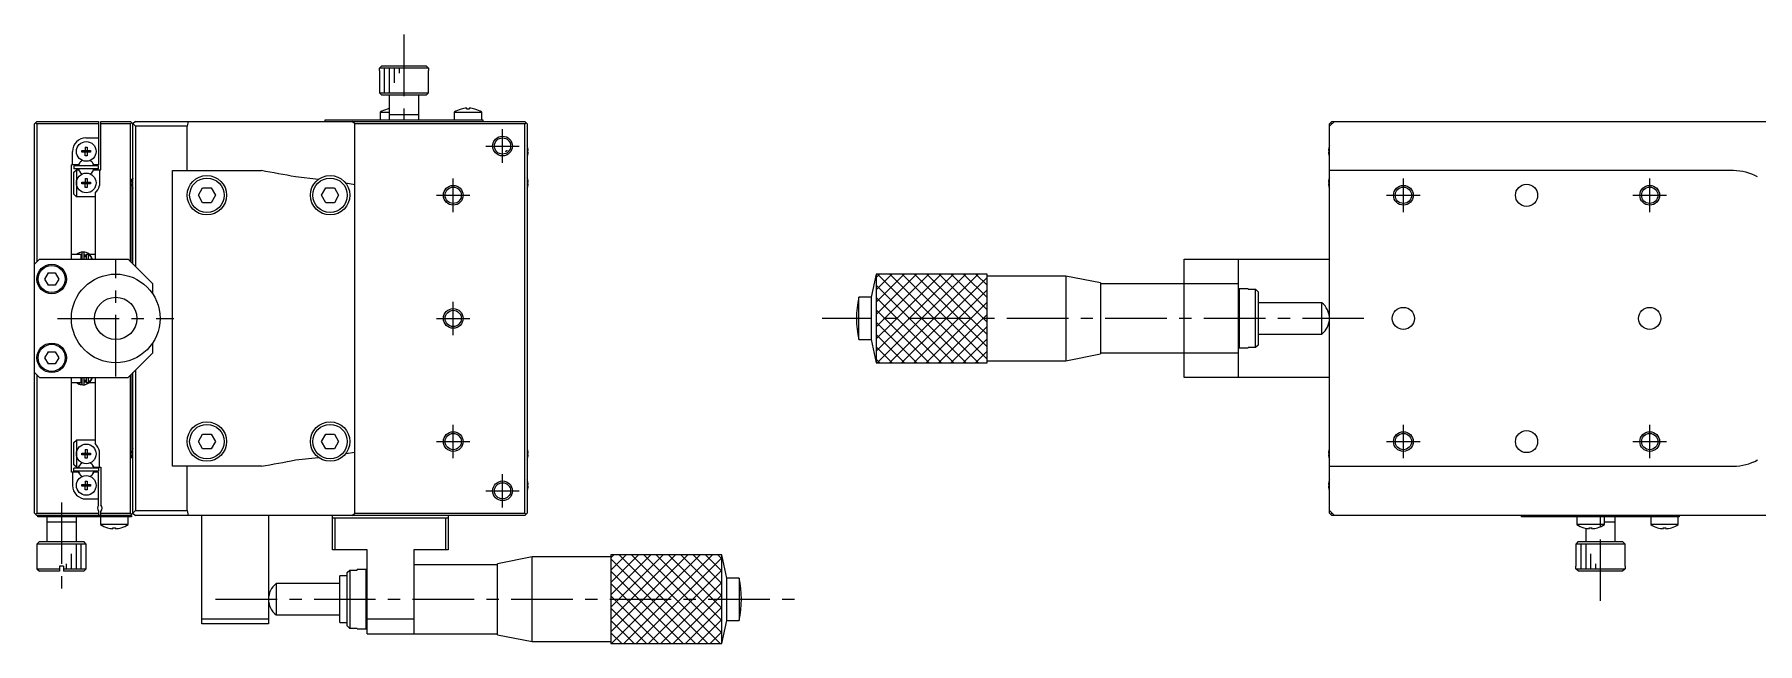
# Model space of a CAD drawing. Extents: x -465 to 395, y -48 to 622.
# Drawn here: x -154.3 to 195.4, y 263.3 to 386.9 of the extents above; entities that cross this region are included whole.
import ezdxf

# ---------------------------------------------------------------- set-up
doc = ezdxf.new("R2010")
doc.units = 0
doc.header["$LTSCALE"] = 10
doc.linetypes.add('CENTER', pattern=[2, 1.25, -0.25, 0.25, -0.25])
doc.layers.get('0').update_dxf_attribs({"linetype": 'CONTINUOUS'})
doc.layers.add('CENTER', color=1, linetype='CENTER')

msp = doc.modelspace()

# ---------------------------------------------------------------- linework, layer by layer
at = {"color": 7, "linetype": 'CONTINUOUS'}
for p, q in [((-84.326414, 379.580489), (-84.310388, 379.580489)), ((-84.326414, 379.580489), (-84.326414, 375.080489)), ((-84.310388, 380.080489), (-83.808601, 380.580489)), ((-84.310388, 379.580489), (-84.310388, 380.080489)), ((-74.34244, 380.080489), (-84.310388, 380.080489)), ((-83.808601, 380.580489), (-74.844227, 380.580489)), ((-74.844227, 380.580489), (-74.34244, 380.080489)), ((-74.34244, 380.080489), (-74.34244, 379.580489)), ((-74.34244, 379.580489), (-74.326414, 379.580489)), ((-74.326414, 375.080489), (-74.326414, 379.580489)), ((-84.326414, 375.080489), (-74.326414, 375.080489)), ((-84.326414, 375.080489), (-83.826414, 374.580489)), ((-74.826414, 374.580489), (-83.826414, 374.580489)), ((-82.326414, 374.580489), (-82.326414, 369.580489)), ((-76.326414, 369.580489), (-76.326414, 374.580489)), ((-74.826414, 374.580489), (-74.326414, 375.080489)), ((-84.126414, 371.122952), (-82.326414, 371.122952)), ((-84.126414, 371.122952), (-84.126414, 369.580489)), ((-82.725553, 371.773693), (-82.728562, 371.779862)), ((-69.126414, 371.122952), (-63.526414, 371.122952)), ((-69.126414, 371.122952), (-69.126414, 369.580489)), ((-67.725553, 371.773693), (-67.728562, 371.779862)), ((-66.586414, 371.773693), (-66.586414, 371.966951)), ((-66.066414, 371.773693), (-66.586414, 371.773693)), ((-66.066414, 371.966951), (-66.066414, 371.773693)), ((-64.924266, 371.779862), (-64.927275, 371.773693)), ((-63.526414, 369.580489), (-63.526414, 371.122952)), ((-154.326414, 368.780489), (-153.826414, 369.280489)), ((-154.326414, 289.780489), (-154.326414, 368.780489)), ((-153.826414, 368.780489), (-154.076414, 369.030489)), ((-153.826414, 369.280489), (-141.326414, 369.280489)), ((-153.826414, 368.780489), (-153.826414, 340.780489)), ((-141.326414, 368.780489), (-153.826414, 368.780489)), ((-141.326414, 369.280489), (-141.326414, 360.480489)), ((-140.826414, 369.280489), (-134.826414, 369.280489)), ((-140.826414, 359.480489), (-140.826414, 369.280489)), ((-134.826414, 368.780489), (-140.826414, 368.780489)), ((-134.826414, 369.280489), (-133.826414, 368.280489)), ((-134.576414, 369.030489), (-134.826414, 368.780489)), ((-134.826414, 340.780489), (-134.826414, 368.780489)), ((-133.826414, 369.280489), (-134.326414, 368.780489)), ((-134.326414, 340.280489), (-134.326414, 368.780489)), ((-133.826414, 369.280489), (-54.826414, 369.280489)), ((-133.826414, 368.280489), (-133.826414, 339.780489)), ((-123.326414, 368.280489), (-133.826414, 368.280489)), ((-123.150087, 369.280489), (-123.326414, 368.280489)), ((-123.326414, 359.280489), (-123.326414, 368.280489)), ((-95.326414, 369.280489), (-95.326414, 369.580489)), ((-95.326414, 369.580489), (-63.326414, 369.580489)), ((-89.326414, 368.780489), (-89.826414, 369.280489)), ((-54.826414, 368.780489), (-89.326414, 368.780489)), ((-89.326414, 289.780489), (-89.326414, 368.780489)), ((-76.326414, 370.580489), (-82.326414, 370.580489)), ((-63.326414, 369.580489), (-63.326414, 369.280489)), ((-54.326414, 368.780489), (-54.826414, 369.280489)), ((-54.576414, 369.030489), (-54.826414, 368.780489)), ((-54.826414, 289.780489), (-54.826414, 368.780489)), ((-54.326414, 368.780489), (-54.326414, 289.780489)), ((109.52137, 369.280489), (108.52137, 368.280489)), ((109.02137, 369.280489), (108.52137, 368.780489)), ((108.52137, 289.780489), (108.52137, 368.780489)), ((109.02137, 368.780489), (108.77137, 369.030489)), ((109.02137, 369.280489), (207.52137, 369.280489)), ((-144.006414, 364.06685), (-143.646414, 364.06685)), ((-144.006414, 364.06685), (-144.006414, 363.360489)), ((-143.876414, 365.930489), (-141.326414, 365.930489)), ((-143.646414, 364.06685), (-143.646414, 363.360489)), ((-54.256892, 364.06685), (-54.25227, 364.069105)), ((108.447225, 364.069105), (108.451848, 364.06685)), ((-146.826414, 341.280489), (-146.826414, 360.480489)), ((-145.370826, 360.480489), (-146.826414, 360.480489)), ((-146.626414, 360.480489), (-146.626414, 363.180489)), ((-146.326414, 360.280489), (-146.326414, 359.680489)), ((-141.326414, 360.280489), (-146.326414, 360.280489)), ((-145.201229, 360.774239), (-145.370826, 360.480489)), ((-144.712776, 363.000489), (-144.712776, 363.360489)), ((-144.712776, 363.360489), (-144.006414, 363.360489)), ((-144.006414, 363.000489), (-144.712776, 363.000489)), ((-143.996042, 363.350117), (-144.006414, 363.360489)), ((-143.996042, 363.010861), (-144.006414, 363.000489)), ((-144.006414, 362.294127), (-144.006414, 363.000489)), ((-143.646414, 362.294127), (-144.006414, 362.294127)), ((-143.996042, 363.350117), (-143.656786, 363.350117)), ((-143.996042, 363.010861), (-143.996042, 363.350117)), ((-143.656786, 363.010861), (-143.996042, 363.010861)), ((-143.656786, 363.350117), (-143.646414, 363.360489)), ((-143.656786, 363.350117), (-143.656786, 363.010861)), ((-143.656786, 363.010861), (-143.646414, 363.000489)), ((-143.646414, 363.360489), (-142.940053, 363.360489)), ((-143.646414, 363.000489), (-143.646414, 362.294127)), ((-142.940053, 363.000489), (-143.646414, 363.000489)), ((-142.940053, 363.360489), (-142.940053, 363.000489)), ((-142.282002, 360.480489), (-142.451599, 360.774239)), ((-141.326414, 360.480489), (-142.282002, 360.480489)), ((-141.326414, 359.680489), (-141.326414, 360.280489)), ((-58.695159, 363.141773), (-58.726414, 363.126718)), ((-58.664417, 363.158082), (-58.695159, 363.141773)), ((-58.634387, 363.175716), (-58.664417, 363.158082)), ((-58.605267, 363.194745), (-58.634387, 363.175716)), ((-58.577258, 363.215241), (-58.605267, 363.194745)), ((-58.550559, 363.237275), (-58.577258, 363.215241)), ((-58.537435, 363.249218), (-58.550559, 363.237275)), ((-58.524723, 363.261655), (-58.537435, 363.249218)), ((-58.512493, 363.274572), (-58.524723, 363.261655)), ((-58.500819, 363.287957), (-58.512493, 363.274572)), ((-58.489774, 363.301795), (-58.500819, 363.287957)), ((-58.479431, 363.316073), (-58.489774, 363.301795)), ((-58.469862, 363.330776), (-58.479431, 363.316073)), ((-58.462723, 363.343008), (-58.469862, 363.330776)), ((-58.456151, 363.355545), (-58.462723, 363.343008)), ((-58.45019, 363.368342), (-58.456151, 363.355545)), ((-58.444881, 363.381351), (-58.45019, 363.368342)), ((-58.440269, 363.394526), (-58.444881, 363.381351)), ((-58.436397, 363.407821), (-58.440269, 363.394526)), ((-58.433685, 363.419326), (-58.436397, 363.407821)), ((-58.431536, 363.430917), (-58.433685, 363.419326)), ((-58.42995, 363.442553), (-58.431536, 363.430917)), ((-58.428926, 363.454193), (-58.42995, 363.442553)), ((-58.428533, 363.461492), (-58.428926, 363.454193)), ((-54.256892, 363.000489), (-54.256892, 363.360489)), ((-54.256892, 363.360489), (-54.136555, 363.360489)), ((-54.136555, 363.000489), (-54.256892, 363.000489)), ((-54.25227, 362.291873), (-54.256892, 362.294127)), ((108.331511, 363.360489), (108.451848, 363.360489)), ((108.451848, 363.000489), (108.331511, 363.000489)), ((108.451848, 362.294127), (108.447225, 362.291873)), ((108.451848, 363.360489), (108.451848, 363.000489)), ((-141.326414, 359.680489), (-146.326414, 359.680489)), ((-146.326414, 358.980489), (-145.826414, 359.480489)), ((-146.326414, 354.480489), (-146.326414, 358.980489)), ((-145.826414, 359.480489), (-145.370826, 359.480489)), ((-145.826414, 359.480489), (-145.826414, 353.980489)), ((-145.370826, 359.480489), (-145.201229, 359.186739)), ((-144.712776, 356.600489), (-144.712776, 356.960489)), ((-144.712776, 356.960489), (-144.006414, 356.960489)), ((-144.006414, 357.66685), (-143.646414, 357.66685)), ((-144.006414, 357.66685), (-144.006414, 356.960489)), ((-143.996042, 356.950117), (-144.006414, 356.960489)), ((-143.996042, 356.950117), (-143.656786, 356.950117)), ((-143.996042, 356.610861), (-143.996042, 356.950117)), ((-143.656786, 356.950117), (-143.646414, 356.960489)), ((-143.656786, 356.950117), (-143.656786, 356.610861)), ((-143.646414, 357.66685), (-143.646414, 356.960489)), ((-143.646414, 356.960489), (-142.940053, 356.960489)), ((-142.940053, 356.960489), (-142.940053, 356.600489)), ((-142.451599, 359.186739), (-142.282002, 359.480489)), ((-142.282002, 359.480489), (-140.826414, 359.480489)), ((-141.126414, 359.480489), (-141.126414, 356.258474)), ((-134.676414, 357.430489), (-134.326414, 357.780489)), ((-134.676414, 340.630489), (-134.676414, 357.430489)), ((-134.516273, 356.960489), (-134.395936, 356.960489)), ((-134.400558, 357.669105), (-134.395936, 357.66685)), ((-134.395936, 356.960489), (-134.395936, 356.600489)), ((-126.326414, 299.280489), (-126.326414, 359.280489)), ((-126.326414, 359.280489), (-108.269656, 359.280489)), ((-96.703582, 357.497486), (-101.325063, 358.006512)), ((-54.256892, 357.66685), (-54.25227, 357.669105)), ((-54.256892, 356.600489), (-54.256892, 356.960489)), ((-54.256892, 356.960489), (-54.136555, 356.960489)), ((108.331511, 356.960489), (108.451848, 356.960489)), ((108.447225, 357.669105), (108.451848, 357.66685)), ((108.451848, 356.960489), (108.451848, 356.600489)), ((190.52137, 359.280489), (108.52137, 359.280489)), ((-145.826414, 353.980489), (-146.326414, 354.480489)), ((-142.026414, 353.980489), (-145.826414, 353.980489)), ((-144.006414, 356.600489), (-144.712776, 356.600489)), ((-143.996042, 356.610861), (-144.006414, 356.600489)), ((-144.006414, 355.894127), (-144.006414, 356.600489)), ((-143.646414, 355.894127), (-144.006414, 355.894127)), ((-143.656786, 356.610861), (-143.996042, 356.610861)), ((-143.656786, 356.610861), (-143.646414, 356.600489)), ((-143.646414, 356.600489), (-143.646414, 355.894127)), ((-142.940053, 356.600489), (-143.646414, 356.600489)), ((-142.026414, 354.701427), (-142.026414, 341.280489)), ((-134.395936, 356.600489), (-134.516273, 356.600489)), ((-134.395936, 355.894127), (-134.400558, 355.891873)), ((-121.058465, 354.280489), (-120.19244, 355.780489)), ((-120.19244, 352.780489), (-121.058465, 354.280489)), ((-120.19244, 355.780489), (-118.460389, 355.780489)), ((-118.460389, 355.780489), (-117.594363, 354.280489)), ((-117.594363, 354.280489), (-118.460389, 352.780489)), ((-96.058465, 354.280489), (-95.19244, 355.780489)), ((-95.19244, 352.780489), (-96.058465, 354.280489)), ((-95.19244, 355.780489), (-93.460389, 355.780489)), ((-93.460389, 355.780489), (-92.594363, 354.280489)), ((-92.594363, 354.280489), (-93.460389, 352.780489)), ((-89.326414, 356.421917), (-91.16039, 356.725134)), ((-54.136555, 356.600489), (-54.256892, 356.600489)), ((-54.25227, 355.891873), (-54.256892, 355.894127)), ((108.451848, 356.600489), (108.331511, 356.600489)), ((108.451848, 355.894127), (108.447225, 355.891873)), ((-118.460389, 352.780489), (-120.19244, 352.780489)), ((-93.460389, 352.780489), (-95.19244, 352.780489)), ((-153.326414, 341.280489), (-154.326414, 340.280489)), ((-153.326414, 341.280489), (-135.326414, 341.280489)), ((-144.826414, 342.280489), (-146.826414, 342.280489)), ((-145.243401, 342.605208), (-145.273657, 342.592252)), ((-145.185071, 342.628342), (-145.243658, 342.606225)), ((-145.243658, 342.606225), (-145.242226, 342.606521)), ((-145.240101, 342.606171), (-145.242226, 342.606521)), ((-145.242226, 342.606521), (-145.241908, 342.605746)), ((-144.826428, 342.270951), (-144.696938, 342.295736)), ((-144.826414, 341.280489), (-144.826414, 342.280489)), ((-144.69692, 341.780489), (-144.826414, 341.780489)), ((-144.826373, 342.171266), (-144.69692, 341.936566)), ((-144.69692, 342.536118), (-144.69692, 341.280489)), ((-144.24692, 341.280489), (-144.24692, 342.536118)), ((-143.826414, 341.780489), (-144.24692, 341.780489)), ((-144.026414, 342.246386), (-144.026414, 341.780489)), ((-143.826414, 342.280489), (-143.826414, 341.280489)), ((-143.326414, 342.280489), (-143.826414, 342.280489)), ((-143.326414, 341.280489), (-143.326414, 342.280489)), ((-143.326414, 342.226172), (-142.826414, 341.697004)), ((-142.026414, 342.280489), (-143.173874, 342.280489)), ((-142.826414, 341.697004), (-142.826414, 341.280489)), ((-130.326414, 336.280489), (-135.326414, 341.280489)), ((79.02137, 341.280489), (108.52137, 341.280489)), ((79.02137, 317.280489), (79.02137, 341.280489)), ((90.02137, 341.280489), (90.02137, 317.280489)), ((-151.548102, 338.530489), (-152.26979, 337.280489)), ((-152.26979, 337.280489), (-151.548102, 336.030489)), ((-151.548102, 338.530489), (-150.104726, 338.530489)), ((-150.104726, 336.030489), (-151.548102, 336.030489)), ((-150.104726, 338.530489), (-149.383038, 337.280489)), ((-149.383038, 337.280489), (-150.104726, 336.030489)), ((-130.326414, 334.255426), (-130.326414, 336.280489)), ((16.52137, 338.280489), (15.52137, 333.580489)), ((16.52137, 338.280489), (16.52137, 320.280489)), ((39.02137, 338.280489), (16.52137, 338.280489)), ((39.02137, 338.280489), (16.52137, 338.280489)), ((16.52137, 338.280489), (16.52137, 320.280489)), ((39.02137, 320.280489), (39.02137, 338.280489)), ((39.02137, 320.280489), (39.02137, 338.280489)), ((55.02137, 337.880489), (39.02137, 337.880489)), ((62.02137, 336.480489), (55.02137, 337.880489)), ((55.02137, 337.880489), (55.02137, 320.680489)), ((62.02137, 336.480489), (62.02137, 322.080489)), ((90.02137, 336.280489), (62.02137, 336.280489)), ((15.52137, 333.580489), (13.02137, 333.580489)), ((13.02137, 324.980489), (13.02137, 333.580489)), ((15.52137, 333.580489), (15.52137, 324.980489)), ((90.22137, 335.280489), (90.02137, 335.080489)), ((92.02137, 335.280489), (90.22137, 335.280489)), ((90.22137, 335.280489), (90.22137, 323.280489)), ((92.02137, 335.280489), (92.02137, 335.196569)), ((92.02137, 335.196569), (93.52137, 335.196569)), ((93.52137, 323.364409), (93.52137, 335.196569)), ((93.52137, 335.196569), (94.02137, 334.688816)), ((94.02137, 334.688816), (94.02137, 323.872162)), ((106.95419, 332.455489), (94.02137, 332.455489)), ((106.95419, 326.105489), (106.95419, 332.455489)), ((94.02137, 326.105489), (106.95419, 326.105489)), ((-151.548102, 322.530489), (-152.26979, 321.280489)), ((-151.548102, 322.530489), (-150.104726, 322.530489)), ((-150.104726, 322.530489), (-149.383038, 321.280489)), ((-135.326414, 317.280489), (-130.326414, 322.280489)), ((-130.326414, 322.280489), (-130.326414, 324.305552)), ((13.02137, 324.980489), (15.52137, 324.980489)), ((15.52137, 324.980489), (16.52137, 320.280489)), ((55.02137, 320.680489), (62.02137, 322.080489)), ((62.02137, 322.280489), (90.02137, 322.280489)), ((90.02137, 323.480489), (90.22137, 323.280489)), ((90.22137, 323.280489), (92.02137, 323.280489)), ((93.52137, 323.364409), (92.02137, 323.364409)), ((92.02137, 323.364409), (92.02137, 323.280489)), ((94.02137, 323.872162), (93.52137, 323.364409)), ((-154.326414, 318.280489), (-153.326414, 317.280489)), ((-152.26979, 321.280489), (-151.548102, 320.030489)), ((-150.104726, 320.030489), (-151.548102, 320.030489)), ((-149.383038, 321.280489), (-150.104726, 320.030489)), ((-134.326414, 289.780489), (-134.326414, 318.280489)), ((-133.826414, 318.780489), (-133.826414, 290.280489)), ((16.52137, 320.280489), (39.02137, 320.280489)), ((16.52137, 320.280489), (39.02137, 320.280489)), ((39.02137, 320.680489), (55.02137, 320.680489)), ((-153.826414, 317.780489), (-153.826414, 289.780489)), ((-153.326414, 317.280489), (-135.326414, 317.280489)), ((-146.826414, 298.080489), (-146.826414, 317.280489)), ((-146.826414, 316.280489), (-144.826414, 316.280489)), ((-145.780768, 316.28032), (-145.252414, 315.954621)), ((-145.294743, 315.972902), (-145.263263, 315.959201)), ((-145.263263, 315.959201), (-144.509789, 315.800269)), ((-145.261552, 315.95847), (-145.153183, 316.280516)), ((-145.255635, 315.958998), (-145.261552, 315.95847)), ((-145.256812, 315.963615), (-145.256792, 315.969214)), ((-145.256283, 315.959211), (-145.256812, 315.963615)), ((-145.256792, 315.969214), (-145.256224, 315.975975)), ((-145.255209, 315.956028), (-145.256283, 315.959211)), ((-145.256224, 315.975975), (-145.255111, 315.983856)), ((-145.253596, 315.954087), (-145.255209, 315.956028)), ((-145.255111, 315.983856), (-145.25346, 315.992809)), ((-145.251455, 315.953398), (-145.253596, 315.954087)), ((-145.25346, 315.992809), (-145.25128, 316.002782)), ((-145.252886, 315.953694), (-145.221299, 315.941357)), ((-145.25128, 316.002782), (-145.248586, 316.013712)), ((-145.248586, 316.013712), (-145.245393, 316.025535)), ((-145.245393, 316.025535), (-145.24172, 316.038179)), ((-145.24172, 316.038179), (-145.23759, 316.051567)), ((-145.23759, 316.051567), (-145.233028, 316.065618)), ((-145.233028, 316.065618), (-145.228061, 316.080248)), ((-145.228061, 316.080248), (-145.22272, 316.095368)), ((-145.22272, 316.095368), (-145.217036, 316.110886)), ((-145.221299, 315.941357), (-145.187367, 315.929972)), ((-145.217036, 316.110886), (-145.211044, 316.126709)), ((-145.211044, 316.126709), (-145.204781, 316.142741)), ((-145.204781, 316.142741), (-145.198283, 316.158885)), ((-145.198283, 316.158885), (-145.191591, 316.175043)), ((-145.191591, 316.175043), (-145.184745, 316.191118)), ((-145.187367, 315.929972), (-145.152919, 315.920297)), ((-145.184745, 316.191118), (-145.177786, 316.207013)), ((-145.177786, 316.207013), (-145.170757, 316.222632)), ((-145.170757, 316.222632), (-145.163699, 316.237879)), ((-145.163699, 316.237879), (-145.156656, 316.252664)), ((-145.156656, 316.252664), (-145.149669, 316.266896)), ((-145.152919, 315.920297), (-145.118039, 315.912356)), ((-145.149669, 316.266896), (-145.142783, 316.280489)), ((-145.118039, 315.912356), (-145.082815, 315.906169)), ((-145.082815, 315.906169), (-145.047332, 315.901749)), ((-145.047332, 315.901749), (-145.011677, 315.899108)), ((-145.011677, 315.899108), (-144.975937, 315.89825)), ((-144.975937, 315.89825), (-144.9402, 315.899179)), ((-144.9402, 315.899179), (-144.904553, 315.901891)), ((-144.904553, 315.901891), (-144.869083, 315.90638)), ((-144.869083, 315.90638), (-144.833876, 315.912635)), ((-144.833876, 315.912635), (-144.799019, 315.920641)), ((-144.826414, 316.280489), (-144.826414, 317.280489)), ((-144.826414, 316.780489), (-144.706148, 316.780489)), ((-144.706148, 316.623353), (-144.826407, 316.394636)), ((-144.799019, 315.920641), (-144.764597, 315.930379)), ((-144.764597, 315.930379), (-144.730694, 315.941825)), ((-144.730694, 315.941825), (-144.697393, 315.954951)), ((-144.706148, 317.280489), (-144.706148, 316.023802)), ((-144.697393, 315.954951), (-144.695561, 315.955729)), ((-144.256148, 316.023802), (-144.256148, 317.280489)), ((-144.256148, 316.780489), (-143.826414, 316.780489)), ((-143.826377, 316.393068), (-144.256097, 316.264197)), ((-144.026414, 316.780489), (-144.026414, 316.315942)), ((-143.826414, 317.280489), (-143.826414, 316.280489)), ((-143.826414, 316.280489), (-143.326414, 316.280489)), ((-143.326414, 316.280489), (-143.326414, 317.280489)), ((-142.826414, 316.863974), (-143.326414, 316.334806)), ((-143.18103, 316.280489), (-142.026414, 316.280489)), ((-142.826414, 317.280489), (-142.826414, 316.863974)), ((-142.026414, 317.280489), (-142.026414, 303.859551)), ((-134.826414, 289.780489), (-134.826414, 317.780489)), ((-134.676414, 301.130489), (-134.676414, 317.930489)), ((108.52137, 317.280489), (79.02137, 317.280489)), ((-146.326414, 304.080489), (-145.826414, 304.580489)), ((-142.026414, 304.580489), (-145.826414, 304.580489)), ((-145.826414, 304.580489), (-145.826414, 299.080489)), ((-121.058465, 304.280489), (-120.19244, 305.780489)), ((-120.19244, 302.780489), (-121.058465, 304.280489)), ((-120.19244, 305.780489), (-118.460389, 305.780489)), ((-118.460389, 305.780489), (-117.594363, 304.280489)), ((-117.594363, 304.280489), (-118.460389, 302.780489)), ((-96.058465, 304.280489), (-95.19244, 305.780489)), ((-95.19244, 302.780489), (-96.058465, 304.280489)), ((-95.19244, 305.780489), (-93.460389, 305.780489)), ((-93.460389, 305.780489), (-92.594363, 304.280489)), ((-92.594363, 304.280489), (-93.460389, 302.780489)), ((-146.326414, 299.580489), (-146.326414, 304.080489)), ((-144.712776, 301.600489), (-144.712776, 301.960489)), ((-144.712776, 301.960489), (-144.006414, 301.960489)), ((-144.006414, 301.600489), (-144.712776, 301.600489)), ((-144.006414, 302.66685), (-143.646414, 302.66685)), ((-144.006414, 302.66685), (-144.006414, 301.960489)), ((-143.996042, 301.950117), (-144.006414, 301.960489)), ((-143.996042, 301.610861), (-144.006414, 301.600489)), ((-144.006414, 300.894127), (-144.006414, 301.600489)), ((-143.646414, 300.894127), (-144.006414, 300.894127)), ((-143.996042, 301.950117), (-143.656786, 301.950117)), ((-143.996042, 301.610861), (-143.996042, 301.950117)), ((-143.656786, 301.610861), (-143.996042, 301.610861)), ((-143.656786, 301.950117), (-143.646414, 301.960489)), ((-143.656786, 301.950117), (-143.656786, 301.610861)), ((-143.656786, 301.610861), (-143.646414, 301.600489)), ((-143.646414, 302.66685), (-143.646414, 301.960489)), ((-143.646414, 301.960489), (-142.940053, 301.960489)), ((-143.646414, 301.600489), (-143.646414, 300.894127)), ((-142.940053, 301.600489), (-143.646414, 301.600489)), ((-142.940053, 301.960489), (-142.940053, 301.600489)), ((-141.126414, 299.080489), (-141.126414, 302.302504)), ((-134.326414, 300.780489), (-134.676414, 301.130489)), ((-134.516273, 301.960489), (-134.395936, 301.960489)), ((-134.395936, 301.600489), (-134.516273, 301.600489)), ((-134.400558, 302.669105), (-134.395936, 302.66685)), ((-134.395936, 300.894127), (-134.400558, 300.891873)), ((-134.395936, 301.960489), (-134.395936, 301.600489)), ((-118.460389, 302.780489), (-120.19244, 302.780489)), ((-101.325063, 300.554466), (-96.703582, 301.063491)), ((-93.460389, 302.780489), (-95.19244, 302.780489)), ((-91.16039, 301.835844), (-89.326414, 302.13906)), ((-54.256892, 302.66685), (-54.25227, 302.669105)), ((-54.256892, 301.600489), (-54.256892, 301.960489)), ((-54.256892, 301.960489), (-54.136555, 301.960489)), ((-54.136555, 301.600489), (-54.256892, 301.600489)), ((-54.25227, 300.891873), (-54.256892, 300.894127)), ((108.331511, 301.960489), (108.451848, 301.960489)), ((108.451848, 301.600489), (108.331511, 301.600489)), ((108.447225, 302.669105), (108.451848, 302.66685)), ((108.451848, 300.894127), (108.447225, 300.891873)), ((108.451848, 301.960489), (108.451848, 301.600489)), ((-145.370826, 298.080489), (-146.826414, 298.080489)), ((-146.626414, 298.080489), (-146.626414, 295.380489)), ((-145.826414, 299.080489), (-146.326414, 299.580489)), ((-146.326414, 298.280489), (-146.326414, 298.880489)), ((-141.326414, 298.880489), (-146.326414, 298.880489)), ((-141.326414, 298.280489), (-146.326414, 298.280489)), ((-145.826414, 299.080489), (-145.370826, 299.080489)), ((-145.370826, 299.080489), (-145.201229, 299.374239)), ((-145.201229, 297.786739), (-145.370826, 298.080489)), ((-142.451599, 299.374239), (-142.282002, 299.080489)), ((-142.282002, 298.080489), (-142.451599, 297.786739)), ((-142.282002, 299.080489), (-140.826414, 299.080489)), ((-141.326414, 298.080489), (-142.282002, 298.080489)), ((-141.326414, 298.880489), (-141.326414, 298.280489)), ((-141.326414, 291.380489), (-141.326414, 298.080489)), ((-140.826414, 299.080489), (-140.826414, 291.441927)), ((-108.269656, 299.280489), (-126.326414, 299.280489)), ((-123.326414, 290.280489), (-123.326414, 299.280489)), ((108.52137, 299.280489), (190.52137, 299.280489)), ((-144.712776, 295.200489), (-144.712776, 295.560489)), ((-144.712776, 295.560489), (-144.006414, 295.560489)), ((-144.006414, 295.200489), (-144.712776, 295.200489)), ((-144.006414, 296.26685), (-143.646414, 296.26685)), ((-144.006414, 296.26685), (-144.006414, 295.560489)), ((-143.996042, 295.550117), (-144.006414, 295.560489)), ((-143.996042, 295.210861), (-144.006414, 295.200489)), ((-144.006414, 294.494127), (-144.006414, 295.200489)), ((-143.646414, 294.494127), (-144.006414, 294.494127)), ((-143.996042, 295.550117), (-143.656786, 295.550117)), ((-143.996042, 295.210861), (-143.996042, 295.550117)), ((-143.656786, 295.210861), (-143.996042, 295.210861)), ((-143.656786, 295.550117), (-143.646414, 295.560489)), ((-143.656786, 295.550117), (-143.656786, 295.210861)), ((-143.656786, 295.210861), (-143.646414, 295.200489)), ((-143.646414, 296.26685), (-143.646414, 295.560489)), ((-143.646414, 295.560489), (-142.940053, 295.560489)), ((-143.646414, 295.200489), (-143.646414, 294.494127)), ((-142.940053, 295.200489), (-143.646414, 295.200489)), ((-142.940053, 295.560489), (-142.940053, 295.200489)), ((-54.256892, 296.26685), (-54.25227, 296.269105)), ((-54.256892, 295.200489), (-54.256892, 295.560489)), ((-54.256892, 295.560489), (-54.136555, 295.560489)), ((-54.136555, 295.200489), (-54.256892, 295.200489)), ((-54.25227, 294.491873), (-54.256892, 294.494127)), ((108.331511, 295.560489), (108.451848, 295.560489)), ((108.451848, 295.200489), (108.331511, 295.200489)), ((108.447225, 296.269105), (108.451848, 296.26685)), ((108.451848, 294.494127), (108.447225, 294.491873)), ((108.451848, 295.560489), (108.451848, 295.200489)), ((-143.876414, 292.630489), (-141.326414, 292.630489)), ((-133.826414, 290.280489), (-134.826414, 289.280489)), ((-133.826414, 290.280489), (-123.326414, 290.280489)), ((-123.326414, 290.280489), (-123.150087, 289.280489)), ((108.52137, 290.280489), (109.52137, 289.280489)), ((-153.826414, 289.280489), (-154.326414, 289.780489)), ((-154.076414, 289.530489), (-153.826414, 289.780489)), ((-153.826414, 289.780489), (-141.326414, 289.780489)), ((-134.626414, 289.280489), (-153.826414, 289.280489)), ((-153.626414, 288.980489), (-153.626414, 289.280489)), ((-134.626414, 288.980489), (-153.626414, 288.980489)), ((-151.826414, 288.980489), (-151.826414, 283.980489)), ((-151.826414, 287.980489), (-145.826414, 287.980489)), ((-145.826414, 283.980489), (-145.826414, 288.980489)), ((-141.326414, 290.180489), (-141.326414, 289.280489)), ((-140.926414, 288.980489), (-140.926414, 287.438026)), ((-135.326414, 287.438026), (-140.926414, 287.438026)), ((-140.826414, 289.280489), (-140.826414, 290.119051)), ((-140.826414, 289.780489), (-134.826414, 289.780489)), ((-139.528562, 286.781116), (-139.525553, 286.787284)), ((-138.386414, 286.787284), (-137.866414, 286.787284)), ((-138.386414, 286.594027), (-138.386414, 286.787284)), ((-137.866414, 286.787284), (-137.866414, 286.594027)), ((-136.727275, 286.787284), (-136.724266, 286.781116)), ((-135.326414, 287.438026), (-135.326414, 288.980489)), ((-134.826414, 289.780489), (-134.576414, 289.530489)), ((-134.626414, 289.280489), (-134.626414, 288.980489)), ((-134.326414, 289.780489), (-133.826414, 289.280489)), ((-54.826414, 289.280489), (-133.826414, 289.280489)), ((-120.326414, 267.280489), (-120.326414, 289.280489)), ((-106.826414, 289.280489), (-106.826414, 267.280489)), ((-93.826414, 282.280489), (-93.826414, 289.280489)), ((-93.826414, 288.780489), (-70.326414, 288.780489)), ((-93.326414, 288.780489), (-93.326414, 282.280489)), ((-89.826414, 289.280489), (-89.326414, 289.780489)), ((-89.326414, 289.780489), (-54.826414, 289.780489)), ((-70.826414, 282.280489), (-70.826414, 288.780489)), ((-70.326414, 289.280489), (-70.326414, 282.280489)), ((-54.576414, 289.530489), (-54.826414, 289.780489)), ((-54.826414, 289.280489), (-54.326414, 289.780489)), ((109.02137, 289.280489), (108.52137, 289.780489)), ((108.77137, 289.530489), (109.02137, 289.780489)), ((207.52137, 289.280489), (109.02137, 289.280489)), ((147.52137, 288.980489), (147.52137, 289.280489)), ((179.52137, 288.980489), (147.52137, 288.980489)), ((158.72137, 288.980489), (158.72137, 287.438026)), ((164.32137, 287.438026), (158.72137, 287.438026)), ((160.119222, 286.781116), (160.12223, 286.787284)), ((161.26137, 286.787284), (161.78137, 286.787284)), ((161.26137, 286.594027), (161.26137, 286.787284)), ((161.78137, 286.787284), (161.78137, 286.594027)), ((162.920509, 286.787284), (162.923517, 286.781116)), ((164.32137, 287.438026), (164.32137, 288.980489)), ((164.32137, 287.980489), (166.52137, 287.980489)), ((166.52137, 283.980489), (166.52137, 288.980489)), ((173.72137, 288.980489), (173.72137, 287.438026)), ((179.32137, 287.438026), (173.72137, 287.438026)), ((175.119222, 286.781116), (175.12223, 286.787284)), ((176.26137, 286.787284), (176.78137, 286.787284)), ((176.26137, 286.594027), (176.26137, 286.787284)), ((176.78137, 286.787284), (176.78137, 286.594027)), ((177.920509, 286.787284), (177.923517, 286.781116)), ((179.32137, 287.438026), (179.32137, 288.980489)), ((179.52137, 289.280489), (179.52137, 288.980489)), ((-153.326414, 283.980489), (-153.826414, 283.480489)), ((-153.826414, 283.480489), (-153.826414, 278.480489)), ((-143.826414, 283.480489), (-153.826414, 283.480489)), ((-153.326414, 283.980489), (-144.326414, 283.980489)), ((-143.826414, 283.480489), (-144.326414, 283.980489)), ((-143.826414, 278.480489), (-143.826414, 283.480489)), ((159.02137, 283.980489), (158.52137, 283.480489)), ((168.52137, 283.480489), (158.52137, 283.480489)), ((158.52137, 283.480489), (158.52137, 278.980489)), ((159.02137, 283.980489), (168.02137, 283.980489)), ((160.52137, 286.688414), (160.52137, 283.980489)), ((168.52137, 283.480489), (168.02137, 283.980489)), ((168.52137, 278.980489), (168.52137, 283.480489)), ((-86.826414, 282.280489), (-93.826414, 282.280489)), ((-86.826414, 265.280489), (-86.826414, 282.280489)), ((-70.326414, 282.280489), (-77.326414, 282.280489)), ((-77.326414, 282.280489), (-77.326414, 265.280489)), ((-53.326414, 280.880489), (-60.326414, 279.480489)), ((-53.326414, 263.680489), (-53.326414, 280.880489)), ((-37.326414, 280.880489), (-53.326414, 280.880489)), ((-14.826414, 281.280489), (-37.326414, 281.280489)), ((-37.326414, 281.280489), (-37.326414, 263.280489)), ((-14.826414, 281.280489), (-37.326414, 281.280489)), ((-37.326414, 281.280489), (-37.326414, 263.280489)), ((-14.826414, 263.280489), (-14.826414, 281.280489)), ((-13.826414, 276.580489), (-14.826414, 281.280489)), ((-14.826414, 263.280489), (-14.826414, 281.280489)), ((-153.826414, 278.480489), (-149.226414, 278.480489)), ((-153.826414, 278.480489), (-153.326414, 277.980489)), ((-149.226414, 277.980489), (-153.326414, 277.980489)), ((-148.426414, 278.980489), (-149.226414, 278.980489)), ((-149.226414, 278.980489), (-149.226414, 277.980489)), ((-148.426414, 278.980489), (-148.426414, 277.980489)), ((-148.426414, 278.480489), (-143.826414, 278.480489)), ((-144.326414, 277.980489), (-148.426414, 277.980489)), ((-144.326414, 277.980489), (-143.826414, 278.480489)), ((-90.826414, 277.030489), (-92.326414, 277.030489)), ((-92.326414, 267.530489), (-92.326414, 277.030489)), ((-90.826414, 277.688816), (-90.326414, 278.196569)), ((-90.826414, 266.872162), (-90.826414, 277.688816)), ((-90.326414, 278.196569), (-90.326414, 266.364409)), ((-90.326414, 278.196569), (-88.826414, 278.196569)), ((-87.026414, 278.280489), (-88.826414, 278.280489)), ((-88.826414, 278.196569), (-88.826414, 278.280489)), ((-87.026414, 266.280489), (-87.026414, 278.280489)), ((-86.826414, 278.080489), (-87.026414, 278.280489)), ((-60.326414, 279.280489), (-77.326414, 279.280489)), ((-60.326414, 265.080489), (-60.326414, 279.480489)), ((-13.826414, 267.980489), (-13.826414, 276.580489)), ((-11.326414, 276.580489), (-13.826414, 276.580489)), ((-11.326414, 276.580489), (-11.326414, 267.980489)), ((158.537395, 278.980489), (158.52137, 278.980489)), ((158.537395, 278.480489), (158.537395, 278.980489)), ((158.537395, 278.480489), (168.505344, 278.480489)), ((159.039183, 277.980489), (158.537395, 278.480489)), ((168.003557, 277.980489), (159.039183, 277.980489)), ((168.505344, 278.480489), (168.003557, 277.980489)), ((168.52137, 278.980489), (168.505344, 278.980489)), ((168.505344, 278.980489), (168.505344, 278.480489)), ((-105.259234, 275.455489), (-105.259234, 269.105489)), ((-92.326414, 275.455489), (-105.259234, 275.455489)), ((-120.326414, 268.280489), (-106.826414, 268.280489)), ((-106.826414, 267.280489), (-120.326414, 267.280489)), ((-105.259234, 269.105489), (-92.326414, 269.105489)), ((-92.326414, 267.530489), (-90.826414, 267.530489)), ((-90.326414, 266.364409), (-90.826414, 266.872162)), ((-88.826414, 266.364409), (-90.326414, 266.364409)), ((-88.826414, 266.280489), (-88.826414, 266.364409)), ((-88.826414, 266.280489), (-87.026414, 266.280489)), ((-87.026414, 266.280489), (-86.826414, 266.480489)), ((-86.826414, 268.280489), (-77.326414, 268.280489)), ((-14.826414, 263.280489), (-13.826414, 267.980489)), ((-13.826414, 267.980489), (-11.326414, 267.980489)), ((-86.826414, 265.280489), (-60.326414, 265.280489)), ((-60.326414, 265.080489), (-53.326414, 263.680489)), ((-53.326414, 263.680489), (-37.326414, 263.680489)), ((-37.326414, 263.280489), (-14.826414, 263.280489)), ((-37.326414, 263.280489), (-14.826414, 263.280489))]:
    msp.add_line(p, q, dxfattribs=at)
at = {"color": 3, "linetype": 'CONTINUOUS'}
for p, q in [((-83.326414, 380.080489), (-83.326414, 375.080489)), ((-82.326414, 380.080489), (-82.326414, 375.080489)), ((-81.326414, 380.080489), (-81.326414, 377.080489)), ((-80.326414, 380.080489), (-80.326414, 379.080489)), ((16.52137, 337.61225), (17.189608, 338.280489)), ((16.52137, 335.11225), (19.689608, 338.280489)), ((16.52137, 332.61225), (22.189608, 338.280489)), ((16.52137, 330.11225), (24.689608, 338.280489)), ((16.52137, 336.026772), (24.47863, 328.069511)), ((16.767653, 338.280489), (26.97863, 328.069511)), ((16.97863, 328.069511), (27.189608, 338.280489)), ((19.267653, 338.280489), (29.47863, 328.069511)), ((19.47863, 328.069511), (29.689608, 338.280489)), ((21.767653, 338.280489), (31.97863, 328.069511)), ((21.97863, 328.069511), (32.189608, 338.280489)), ((24.267653, 338.280489), (34.47863, 328.069511)), ((24.47863, 328.069511), (34.689608, 338.280489)), ((26.767653, 338.280489), (36.97863, 328.069511)), ((26.97863, 328.069511), (37.189608, 338.280489)), ((29.267653, 338.280489), (39.02137, 328.526772)), ((29.47863, 328.069511), (39.02137, 337.61225)), ((31.767653, 338.280489), (39.02137, 331.026772)), ((34.267653, 338.280489), (39.02137, 333.526772)), ((36.767653, 338.280489), (39.02137, 336.026772)), ((16.52137, 333.526772), (21.97863, 328.069511)), ((31.97863, 328.069511), (39.02137, 335.11225)), ((34.47863, 328.069511), (39.02137, 332.61225)), ((16.52137, 331.026772), (19.47863, 328.069511)), ((36.97863, 328.069511), (39.02137, 330.11225)), ((16.52137, 328.526772), (16.97863, 328.069511)), ((16.52137, 327.61225), (16.97863, 328.069511)), ((16.52137, 325.11225), (19.47863, 328.069511)), ((16.52137, 322.61225), (21.97863, 328.069511)), ((16.52137, 326.026772), (22.267653, 320.280489)), ((16.689608, 320.280489), (24.47863, 328.069511)), ((16.97863, 328.069511), (24.767653, 320.280489)), ((19.189608, 320.280489), (26.97863, 328.069511)), ((19.47863, 328.069511), (27.267653, 320.280489)), ((21.689608, 320.280489), (29.47863, 328.069511)), ((21.97863, 328.069511), (29.767653, 320.280489)), ((24.189608, 320.280489), (31.97863, 328.069511)), ((24.47863, 328.069511), (32.267653, 320.280489)), ((26.689608, 320.280489), (34.47863, 328.069511)), ((26.97863, 328.069511), (34.767653, 320.280489)), ((29.189608, 320.280489), (36.97863, 328.069511)), ((29.47863, 328.069511), (37.267653, 320.280489)), ((31.689608, 320.280489), (39.02137, 327.61225)), ((31.97863, 328.069511), (39.02137, 321.026772)), ((34.47863, 328.069511), (39.02137, 323.526772)), ((36.97863, 328.069511), (39.02137, 326.026772)), ((16.52137, 323.526772), (19.767653, 320.280489)), ((34.189608, 320.280489), (39.02137, 325.11225)), ((36.689608, 320.280489), (39.02137, 322.61225)), ((16.52137, 321.026772), (17.267653, 320.280489)), ((-145.826414, 278.480489), (-145.826414, 283.480489)), ((-144.826414, 278.480489), (-144.826414, 283.480489)), ((159.52137, 283.480489), (159.52137, 278.480489)), ((160.52137, 283.480489), (160.52137, 278.480489)), ((-146.826414, 278.480489), (-146.826414, 281.480489)), ((-37.326414, 280.666683), (-36.712608, 281.280489)), ((-37.326414, 278.166683), (-34.212608, 281.280489)), ((-37.326414, 275.666683), (-31.712608, 281.280489)), ((-37.326414, 273.166683), (-29.212608, 281.280489)), ((-37.326414, 270.666683), (-26.712608, 281.280489)), ((-37.326414, 268.166683), (-24.212608, 281.280489)), ((-37.326414, 265.666683), (-21.712608, 281.280489)), ((-37.326414, 280.472339), (-20.134564, 263.280489)), ((-37.212608, 263.280489), (-19.212608, 281.280489)), ((-35.634564, 281.280489), (-17.634564, 263.280489)), ((-34.712608, 263.280489), (-16.712608, 281.280489)), ((-33.134564, 281.280489), (-15.134564, 263.280489)), ((-32.212608, 263.280489), (-14.826414, 280.666683)), ((-30.634564, 281.280489), (-14.826414, 265.472339)), ((-28.134564, 281.280489), (-14.826414, 267.972339)), ((-25.634564, 281.280489), (-14.826414, 270.472339)), ((-23.134564, 281.280489), (-14.826414, 272.972339)), ((-20.634564, 281.280489), (-14.826414, 275.472339)), ((-18.134564, 281.280489), (-14.826414, 277.972339)), ((-15.634564, 281.280489), (-14.826414, 280.472339)), ((161.52137, 281.480489), (161.52137, 278.480489)), ((-147.826414, 278.480489), (-147.826414, 279.480489)), ((-37.326414, 277.972339), (-22.634564, 263.280489)), ((-29.712608, 263.280489), (-14.826414, 278.166683)), ((162.52137, 279.480489), (162.52137, 278.480489)), ((-37.326414, 275.472339), (-25.134564, 263.280489)), ((-37.326414, 272.972339), (-27.634564, 263.280489)), ((-27.212608, 263.280489), (-14.826414, 275.666683)), ((-24.712608, 263.280489), (-14.826414, 273.166683)), ((-37.326414, 270.472339), (-30.134564, 263.280489)), ((-22.212608, 263.280489), (-14.826414, 270.666683)), ((-37.326414, 267.972339), (-32.634564, 263.280489)), ((-19.712608, 263.280489), (-14.826414, 268.166683)), ((-37.326414, 265.472339), (-35.134564, 263.280489)), ((-17.212608, 263.280489), (-14.826414, 265.666683))]:
    msp.add_line(p, q, dxfattribs=at)
at = {"color": 7, "linetype": 'CONTINUOUS'}
for centre, radius in [((-143.826414, 363.180489), 2), ((-59.326414, 364.280489), 1.65), ((-143.826414, 356.780489), 2), ((-119.324308, 354.280461), 3.999972), ((-119.326414, 354.280489), 3.5), ((-94.326414, 354.280489), 4), ((-94.326414, 354.280489), 3.5), ((-69.326414, 354.280489), 1.65), ((123.52137, 354.280489), 1.65), ((148.52137, 354.280489), 2.25), ((173.52137, 354.280489), 1.65), ((-150.826414, 337.280489), 3), ((-150.826414, 337.280489), 2.75), ((-137.826414, 329.280489), 9), ((-137.826414, 329.280489), 4.3), ((-69.326414, 329.280489), 1.65), ((123.52137, 329.280489), 2.25), ((173.52137, 329.280489), 2.25), ((-150.826414, 321.280489), 3), ((-150.826414, 321.280489), 2.75), ((-119.326207, 304.280441), 3.999952), ((-119.326414, 304.280489), 3.5), ((-94.326414, 304.280489), 4), ((-94.326414, 304.280489), 3.5), ((-69.326414, 304.280489), 1.65), ((123.52137, 304.280489), 1.65), ((148.52137, 304.280489), 2.25), ((173.52137, 304.280489), 1.65), ((-143.826414, 301.780489), 2), ((-143.826414, 295.380489), 2), ((-59.326414, 294.280489), 1.65)]:
    msp.add_circle(centre, radius, dxfattribs=at)
at = {"color": 3, "linetype": 'CONTINUOUS'}
for centre in [(-59.326414, 364.280489), (-69.326414, 354.280489), (123.52137, 354.280489), (173.52137, 354.280489), (-69.326414, 329.280489), (-69.326414, 304.280489), (123.52137, 304.280489), (173.52137, 304.280489), (-59.326414, 294.280489)]:
    msp.add_circle(centre, 2, dxfattribs=at)
at = {"color": 7, "linetype": 'CONTINUOUS'}
for centre, radius, start, end in [((-81.326414, 366.980489), 5, 106.285843, 124.055798), ((-81.326414, 366.980489), 4.993235, 101.552804, 106.272555), ((-66.326414, 366.980489), 5, 106.285843, 124.055798), ((-66.326414, 366.980489), 4.993235, 92.984767, 106.272555), ((-66.326414, 366.980489), 4.993235, 73.727445, 87.015233), ((-66.326414, 366.980489), 5, 55.944202, 73.714157), ((-143.876414, 363.180489), 2.75, 90, 180), ((-57.326414, 363.180489), 3.2, 16.122533, 20.364135), ((-57.326414, 363.180489), 3.194933, 3.229709, 16.106712), ((111.52137, 363.180489), 3.194933, 163.893288, 176.770291), ((111.52137, 363.180489), 3.2, 159.635865, 163.877467), ((-143.826414, 359.980488), 1.5875, 149.999969, 169.106987), ((-143.826414, 359.980489), 1.5875, 135, 150), ((-143.711414, 359.865679), 1.75, 121.886504, 135.004406), ((-143.826414, 359.980488), 1.5875, 120.433182, 134.999975), ((-143.826414, 359.980488), 1.5875, 30.000031, 59.566818), ((-143.941414, 359.865679), 1.75, 44.995594, 58.113496), ((-57.326414, 363.180489), 3.2, 339.635865, 343.877467), ((-57.326414, 363.180489), 3.194933, 343.893288, 356.770291), ((111.52137, 363.180489), 3.194933, 183.229709, 196.106712), ((111.52137, 363.180489), 3.2, 196.122533, 200.364135), ((-143.826414, 359.980488), 1.5875, 190.892987, 210), ((-143.826414, 359.980489), 1.5875, 210, 225), ((-143.826414, 359.980488), 1.5875, 224.999975, 239.566737), ((-143.711414, 360.095299), 1.75, 224.995594, 238.113496), ((-143.826414, 359.980488), 1.5875, 300.433263, 315.000025), ((-143.941414, 360.095299), 1.75, 301.886504, 315.004406), ((-143.826414, 359.980488), 1.5875, 315.000026, 349.10691), ((-131.326414, 356.780489), 3.194933, 163.893288, 176.770291), ((-131.326414, 356.780489), 3.2, 162.885567, 163.877467), ((-178.643677, -43.901037), 409.277224, 79.110527, 80.098954), ((-57.326414, 356.780489), 3.2, 16.122533, 20.364135), ((-57.326414, 356.780489), 3.194933, 3.229709, 16.106712), ((111.52137, 356.780489), 3.194933, 163.893288, 176.770291), ((111.52137, 356.780489), 3.2, 159.635865, 163.877467), ((190.521317, 349.280287), 10.000202, 60.762765, 89.999698), ((-143.826414, 356.780489), 2.75, 310.885193, 349.057501), ((-131.326414, 356.780489), 3.194933, 183.229709, 196.106712), ((-131.326414, 356.780489), 3.2, 196.122533, 200.364135), ((-57.326414, 356.780489), 3.2, 339.635865, 343.877467), ((-57.326414, 356.780489), 3.194933, 343.893288, 356.770291), ((111.52137, 356.780489), 3.194933, 183.229709, 196.106712), ((111.52137, 356.780489), 3.2, 196.122533, 200.364135), ((-144.470324, 340.756468), 2.00346, 90.863794, 130.459737), ((-144.47192, 342.536118), 0.225, 0, 180), ((-144.47243, 340.760503), 1.999339, 15.076917, 89.173744), ((31.26137, 329.280489), 18.74, 166.734971, 193.265029), ((104.521213, 329.280489), 4, 307.462651, 52.537349), ((-144.481148, 316.023802), 0.225, 180, 0), ((-144.48059, 317.797924), 1.997921, 270.721223, 344.986116), ((-143.826414, 301.780489), 2.75, 10.942499, 49.114807), ((-131.326414, 301.780489), 3.194933, 163.893288, 176.770291), ((-131.326414, 301.780489), 3.194933, 183.229709, 196.106712), ((-131.326414, 301.780489), 3.2, 159.635865, 163.877467), ((-131.326414, 301.780489), 3.2, 196.122533, 197.114433), ((-57.326414, 301.780489), 3.2, 16.122533, 20.364135), ((-57.326414, 301.780489), 3.2, 339.635865, 343.877467), ((-57.326414, 301.780489), 3.194933, 3.229709, 16.106712), ((-57.326414, 301.780489), 3.194933, 343.893288, 356.770291), ((111.52137, 301.780489), 3.194933, 163.893288, 176.770291), ((111.52137, 301.780489), 3.194933, 183.229709, 196.106712), ((111.52137, 301.780489), 3.2, 159.635865, 163.877467), ((111.52137, 301.780489), 3.2, 196.122533, 200.364135), ((-143.826414, 298.58049), 1.5875, 135.000026, 169.106952), ((-143.826414, 298.58049), 1.5875, 190.892988, 210.000031), ((-143.826414, 298.58049), 1.5875, 210.000031, 239.566818), ((-143.826414, 298.58049), 1.5875, 120.433263, 135.000025), ((-143.711414, 298.465679), 1.75, 121.886504, 135.004406), ((-143.711414, 298.695299), 1.75, 224.995594, 238.113496), ((-143.826414, 298.58049), 1.5875, 300.433182, 314.999975), ((-143.826414, 298.58049), 1.5875, 44.999975, 59.566737), ((-143.941414, 298.465679), 1.75, 44.995594, 58.113496), ((-143.941414, 298.695299), 1.75, 301.886504, 315.004406), ((-143.826414, 298.580489), 1.5875, 30, 45), ((-143.826414, 298.580489), 1.5875, 315, 330), ((-143.826414, 298.58049), 1.5875, 10.893048, 30), ((-143.826414, 298.58049), 1.5875, 329.999969, 349.107011), ((-181.44229, 717.717565), 424.786795, 279.91909, 280.871428), ((190.521291, 309.280791), 10.000302, 270.000451, 299.237086), ((-143.876414, 295.380489), 2.75, 180, 270), ((-57.326414, 295.380489), 3.2, 16.122533, 20.364135), ((-57.326414, 295.380489), 3.2, 339.635865, 343.877467), ((-57.326414, 295.380489), 3.194933, 3.229709, 16.106712), ((-57.326414, 295.380489), 3.194933, 343.893288, 356.770291), ((111.52137, 295.380489), 3.194933, 163.893288, 176.770291), ((111.52137, 295.380489), 3.194933, 183.229709, 196.106712), ((111.52137, 295.380489), 3.2, 159.635865, 163.877467), ((111.52137, 295.380489), 3.2, 196.122533, 200.364135), ((-140.526414, 290.780489), 1, 143.130102, 216.869898), ((-141.576414, 290.780489), 1, 318.590378, 41.409622), ((-138.126414, 291.580489), 5, 235.944202, 253.714157), ((-138.126414, 291.580489), 4.993235, 253.727445, 267.015233), ((-138.126414, 291.580489), 4.993235, 272.984767, 286.272555), ((-138.126414, 291.580489), 5, 286.285843, 304.055798), ((161.52137, 291.580489), 5, 235.944202, 253.714157), ((161.52137, 291.580489), 4.993235, 253.727445, 267.015233), ((161.52137, 291.580489), 4.993235, 272.984767, 286.272555), ((161.52137, 291.580489), 5, 286.285843, 304.055798), ((176.52137, 291.580489), 5, 235.944202, 253.714157), ((176.52137, 291.580489), 4.993235, 253.727445, 267.015233), ((176.52137, 291.580489), 4.993235, 272.984767, 286.272555), ((176.52137, 291.580489), 5, 286.285843, 304.055798), ((-29.566414, 272.280489), 18.74, 346.734971, 13.265029), ((-102.826258, 272.280489), 4, 127.462651, 232.537349)]:
    msp.add_arc(centre, radius, start, end, dxfattribs=at)
at = {"layer": 'CENTER', "color": 1, "linetype": 'CENTER'}
for p, q in [((-79.326414, 386.930489), (-79.326414, 366.930489)), ((-59.326414, 360.880489), (-59.326414, 367.680489)), ((-62.726414, 364.280489), (-55.926414, 364.280489)), ((-69.326414, 350.880489), (-69.326414, 357.680489)), ((123.52137, 350.880489), (123.52137, 357.680489)), ((173.52137, 350.880489), (173.52137, 357.680489)), ((-72.726414, 354.280489), (-65.926414, 354.280489)), ((120.12137, 354.280489), (126.92137, 354.280489)), ((170.12137, 354.280489), (176.92137, 354.280489)), ((-137.826414, 317.480489), (-137.826414, 341.080489)), ((-69.326414, 325.880489), (-69.326414, 332.680489)), ((-149.626414, 329.280489), (-126.026414, 329.280489)), ((-72.726414, 329.280489), (-65.926414, 329.280489)), ((115.52137, 329.280489), (5.52137, 329.280489)), ((-72.726414, 304.280489), (-65.926414, 304.280489)), ((-69.326414, 300.880489), (-69.326414, 307.680489)), ((120.12137, 304.280489), (126.92137, 304.280489)), ((123.52137, 300.880489), (123.52137, 307.680489)), ((170.12137, 304.280489), (176.92137, 304.280489)), ((173.52137, 300.880489), (173.52137, 307.680489)), ((-59.326414, 290.880489), (-59.326414, 297.680489)), ((-62.726414, 294.280489), (-55.926414, 294.280489)), ((-148.826414, 291.930489), (-148.826414, 271.930489)), ((163.52137, 271.930489), (163.52137, 291.930489)), ((-117.576414, 272.280489), (0.52137, 272.280489))]:
    msp.add_line(p, q, dxfattribs=at)

doc.saveas('drawing.dxf')
